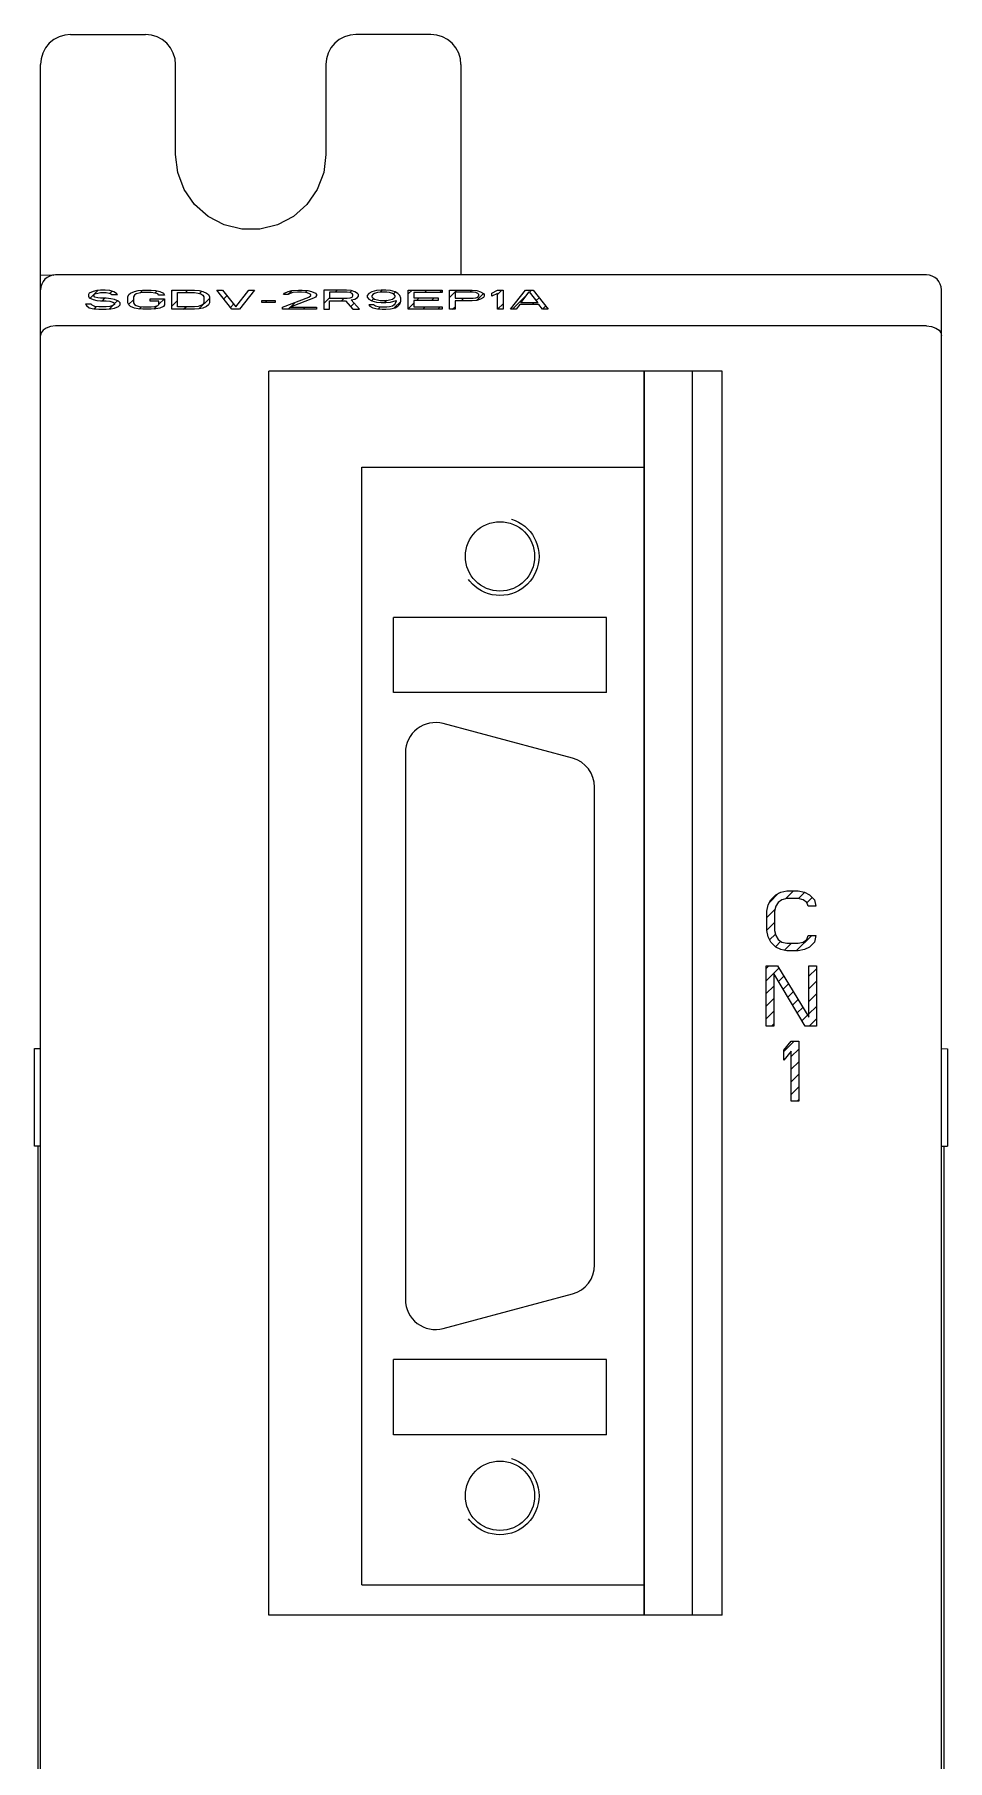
# Model space of a CAD drawing. Extents: x 347 to 377, y 209 to 325.
# Drawn here: x 346.9 to 377.3, y 267.1 to 324.6 of the extents above; entities that cross this region are included whole.
import ezdxf

# ---------------------------------------------------------------- set-up
doc = ezdxf.new("R2010")
doc.units = 0
doc.header["$LTSCALE"] = 32.5811
doc.header["$MEASUREMENT"] = 0
doc.linetypes.add('HIDDEN', pattern=[0.2, 0.1, -0.1])
doc.layers.get('0').update_dxf_attribs({"linetype": 'CONTINUOUS'})
for name, color, linetype in [('ALL_AXIS', 7, 'CONTINUOUS'), ('ALL_CURVE', 7, 'CONTINUOUS'), ('ALL_FEATURES', 7, 'CONTINUOUS'), ('DEFAULT_2', 8, 'HIDDEN')]:
    doc.layers.add(name, color=color, linetype=linetype)

msp = doc.modelspace()

# ---------------------------------------------------------------- linework, layer by layer
at = {"color": 0, "linetype": 'Continuous'}
for p, q in [((348.818, 316.037), (348.693, 315.983)), ((348.719, 315.809), (348.978, 316.068)), ((348.943, 316.064), (348.818, 316.037)), ((349.068, 316.078), (348.943, 316.064)), ((349.224, 316.078), (349.068, 316.078)), ((349.381, 316.064), (349.224, 316.078)), ((349.378, 315.97), (349.45, 316.042)), ((349.506, 316.024), (349.381, 316.064)), ((349.599, 315.969), (349.506, 316.024)), ((350.068, 315.983), (350.193, 316.037)), ((350.193, 316.037), (350.318, 316.064)), ((350.318, 316.064), (350.474, 316.078)), ((350.391, 315.987), (350.481, 316.078)), ((350.474, 316.078), (350.756, 316.078)), ((350.756, 316.078), (350.912, 316.064)), ((350.883, 315.982), (350.956, 316.055)), ((350.912, 316.064), (351.037, 316.037)), ((351.037, 316.037), (351.162, 315.983)), ((351.443, 316.044), (351.477, 316.078)), ((351.443, 315.44), (351.443, 316.078)), ((351.443, 316.078), (352.193, 316.078)), ((351.893, 315.996), (351.975, 316.078)), ((352.193, 316.078), (352.349, 316.064)), ((352.349, 316.064), (352.474, 316.037)), ((352.364, 315.97), (352.439, 316.045)), ((352.474, 316.037), (352.599, 315.983)), ((352.943, 316.078), (353.131, 316.078)), ((353.443, 315.44), (352.943, 316.078)), ((352.955, 316.063), (352.97, 316.078)), ((353.131, 316.078), (353.568, 315.522)), ((353.568, 315.522), (354.006, 316.078)), ((354.193, 316.078), (353.693, 315.44)), ((354.006, 316.078), (354.193, 316.078)), ((355.193, 315.983), (355.318, 316.037)), ((355.31, 315.929), (355.446, 316.064)), ((355.318, 316.037), (355.443, 316.064)), ((355.443, 316.064), (355.662, 316.078)), ((355.631, 316.01), (355.474, 315.996)), ((355.756, 316.01), (355.631, 316.01)), ((355.662, 316.078), (355.787, 316.078)), ((355.912, 315.996), (355.756, 316.01)), ((355.787, 316.078), (355.974, 316.064)), ((355.878, 315.999), (355.945, 316.066)), ((355.974, 316.064), (356.099, 316.037)), ((356.099, 316.037), (356.224, 315.983)), ((356.506, 316.078), (356.506, 315.44)), ((357.256, 316.078), (356.506, 316.078)), ((356.693, 316.01), (356.693, 315.807)), ((357.287, 316.01), (356.693, 316.01)), ((356.885, 316.01), (356.953, 316.078)), ((357.412, 316.064), (357.256, 316.078)), ((357.381, 315.996), (357.287, 316.01)), ((357.37, 315.998), (357.431, 316.058)), ((357.537, 316.024), (357.412, 316.064)), ((357.631, 315.969), (357.537, 316.024)), ((358.099, 316.024), (358.006, 315.969)), ((358.256, 316.064), (358.099, 316.024)), ((358.412, 316.078), (358.256, 316.064)), ((358.381, 316.01), (358.287, 315.996)), ((358.378, 316.01), (358.446, 316.078)), ((358.599, 316.01), (358.381, 316.01)), ((358.568, 316.078), (358.412, 316.078)), ((358.724, 316.064), (358.568, 316.078)), ((358.693, 315.996), (358.599, 316.01)), ((358.881, 316.024), (358.724, 316.064)), ((358.816, 315.95), (358.886, 316.02)), ((358.974, 315.969), (358.881, 316.024)), ((359.318, 315.954), (359.442, 316.078)), ((359.318, 315.44), (359.318, 316.078)), ((359.318, 316.078), (360.443, 316.078)), ((359.858, 315.996), (359.939, 316.078)), ((360.356, 315.996), (360.437, 316.078)), ((360.443, 316.078), (360.443, 315.996)), ((360.693, 315.836), (360.935, 316.078)), ((360.693, 315.44), (360.693, 316.078)), ((360.693, 316.078), (361.443, 316.078)), ((360.881, 316.01), (360.881, 315.807)), ((361.474, 316.01), (360.881, 316.01)), ((361.365, 316.01), (361.433, 316.078)), ((361.443, 316.078), (361.599, 316.064)), ((361.568, 315.996), (361.474, 316.01)), ((361.599, 316.064), (361.724, 316.024)), ((361.724, 316.024), (361.818, 315.969)), ((362.099, 315.983), (362.287, 316.078)), ((362.287, 315.936), (362.428, 316.078)), ((362.287, 316.078), (362.474, 316.078)), ((362.474, 316.078), (362.474, 315.44)), ((362.724, 315.44), (363.224, 316.078)), ((363.068, 315.657), (363.349, 316.024)), ((363.224, 316.078), (363.474, 316.078)), ((363.349, 316.024), (363.631, 315.657)), ((363.358, 316.012), (363.424, 316.078)), ((363.474, 316.078), (363.974, 315.44)), ((348.568, 315.617), (348.599, 315.562)), ((348.756, 315.617), (348.568, 315.617)), ((348.599, 315.562), (348.693, 315.495)), ((348.693, 315.983), (348.662, 315.929)), ((348.662, 315.929), (348.662, 315.874)), ((348.662, 315.874), (348.693, 315.82)), ((348.693, 315.82), (348.818, 315.766)), ((348.693, 315.495), (348.849, 315.454)), ((348.787, 315.576), (348.756, 315.617)), ((348.881, 315.535), (348.787, 315.576)), ((348.818, 315.766), (348.943, 315.739)), ((348.849, 315.915), (348.881, 315.956)), ((348.849, 315.888), (348.849, 315.915)), ((348.881, 315.847), (348.849, 315.888)), ((348.849, 315.454), (349.006, 315.44)), ((348.861, 315.453), (348.937, 315.529)), ((348.881, 315.956), (348.974, 315.983)), ((348.974, 315.82), (348.881, 315.847)), ((349.006, 315.522), (348.881, 315.535)), ((348.943, 315.739), (349.068, 315.725)), ((348.974, 315.983), (349.068, 315.996)), ((349.068, 315.807), (348.974, 315.82)), ((349.256, 315.522), (349.006, 315.522)), ((349.006, 315.44), (349.256, 315.44)), ((349.068, 315.996), (349.256, 315.996)), ((349.256, 315.807), (349.068, 315.807)), ((349.068, 315.725), (349.256, 315.725)), ((349.133, 315.725), (349.214, 315.807)), ((349.256, 315.996), (349.349, 315.983)), ((349.412, 315.793), (349.256, 315.807)), ((349.256, 315.725), (349.381, 315.712)), ((349.381, 315.535), (349.256, 315.522)), ((349.256, 315.44), (349.412, 315.454)), ((349.349, 315.983), (349.412, 315.956)), ((349.354, 315.449), (349.465, 315.56)), ((349.381, 315.712), (349.474, 315.684)), ((349.474, 315.562), (349.381, 315.535)), ((349.412, 315.956), (349.443, 315.929)), ((349.537, 315.766), (349.412, 315.793)), ((349.412, 315.454), (349.537, 315.481)), ((349.443, 315.929), (349.631, 315.929)), ((349.474, 315.684), (349.537, 315.644)), ((349.537, 315.603), (349.474, 315.562)), ((349.662, 315.712), (349.537, 315.766)), ((349.537, 315.631), (349.631, 315.725)), ((349.537, 315.644), (349.537, 315.603)), ((349.537, 315.481), (349.662, 315.535)), ((349.631, 315.929), (349.599, 315.969)), ((349.724, 315.657), (349.662, 315.712)), ((349.662, 315.535), (349.724, 315.59)), ((349.724, 315.59), (349.724, 315.657)), ((349.974, 315.861), (350.006, 315.929)), ((349.974, 315.657), (349.974, 315.861)), ((350.006, 315.59), (349.974, 315.657)), ((350.002, 315.598), (350.162, 315.759)), ((350.006, 315.929), (350.068, 315.983)), ((350.068, 315.535), (350.006, 315.59)), ((350.193, 315.481), (350.068, 315.535)), ((350.193, 315.915), (350.162, 315.861)), ((350.162, 315.861), (350.162, 315.657)), ((350.162, 315.657), (350.193, 315.603)), ((350.256, 315.956), (350.193, 315.915)), ((350.193, 315.603), (350.256, 315.562)), ((350.318, 315.454), (350.193, 315.481)), ((350.349, 315.983), (350.256, 315.956)), ((350.256, 315.562), (350.349, 315.535)), ((350.474, 315.44), (350.318, 315.454)), ((350.474, 315.996), (350.349, 315.983)), ((350.349, 315.535), (350.474, 315.522)), ((350.352, 315.451), (350.428, 315.527)), ((350.756, 315.996), (350.474, 315.996)), ((350.474, 315.522), (350.756, 315.522)), ((350.756, 315.44), (350.474, 315.44)), ((350.724, 315.712), (350.724, 315.793)), ((350.724, 315.793), (351.193, 315.793)), ((351.006, 315.712), (350.724, 315.712)), ((350.881, 315.983), (350.756, 315.996)), ((350.756, 315.522), (350.881, 315.535)), ((350.912, 315.454), (350.756, 315.44)), ((350.847, 315.448), (350.956, 315.557)), ((350.974, 315.956), (350.881, 315.983)), ((350.881, 315.535), (350.974, 315.562)), ((351.037, 315.481), (350.912, 315.454)), ((351.006, 315.915), (350.974, 315.956)), ((350.974, 315.562), (351.006, 315.603)), ((351.193, 315.915), (351.006, 315.915)), ((351.006, 315.607), (351.192, 315.793)), ((351.006, 315.603), (351.006, 315.712)), ((351.162, 315.535), (351.037, 315.481)), ((351.162, 315.983), (351.193, 315.915)), ((351.193, 315.59), (351.162, 315.535)), ((351.193, 315.793), (351.193, 315.59)), ((351.443, 315.546), (351.631, 315.734)), ((352.193, 315.44), (351.443, 315.44)), ((351.631, 315.522), (351.631, 315.996)), ((351.631, 315.996), (352.193, 315.996)), ((352.193, 315.522), (351.631, 315.522)), ((351.835, 315.44), (351.916, 315.522)), ((352.193, 315.996), (352.318, 315.983)), ((352.318, 315.535), (352.193, 315.522)), ((352.349, 315.454), (352.193, 315.44)), ((352.318, 315.983), (352.412, 315.956)), ((352.412, 315.562), (352.318, 315.535)), ((352.346, 315.454), (352.693, 315.801)), ((352.474, 315.481), (352.349, 315.454)), ((352.412, 315.956), (352.474, 315.915)), ((352.474, 315.603), (352.412, 315.562)), ((352.474, 315.915), (352.506, 315.861)), ((352.506, 315.657), (352.474, 315.603)), ((352.599, 315.535), (352.474, 315.481)), ((352.506, 315.861), (352.506, 315.657)), ((352.599, 315.983), (352.662, 315.929)), ((352.662, 315.59), (352.599, 315.535)), ((352.662, 315.929), (352.693, 315.861)), ((352.693, 315.657), (352.662, 315.59)), ((352.693, 315.861), (352.693, 315.657)), ((353.174, 315.784), (353.279, 315.889)), ((353.393, 315.505), (353.498, 315.61)), ((353.693, 315.44), (353.443, 315.44)), ((354.443, 315.671), (354.443, 315.739)), ((354.443, 315.739), (354.881, 315.739)), ((354.881, 315.671), (354.443, 315.671)), ((354.554, 315.671), (354.622, 315.739)), ((354.881, 315.739), (354.881, 315.671)), ((355.131, 315.508), (356.006, 315.847)), ((355.131, 315.44), (355.131, 315.508)), ((356.256, 315.44), (355.131, 315.44)), ((355.162, 315.929), (355.193, 315.983)), ((355.318, 315.929), (355.162, 315.929)), ((355.381, 315.969), (355.318, 315.929)), ((355.319, 315.44), (355.387, 315.508)), ((355.474, 315.996), (355.381, 315.969)), ((356.162, 315.807), (355.381, 315.508)), ((355.381, 315.508), (356.256, 315.508)), ((355.391, 315.512), (355.55, 315.671)), ((355.817, 315.44), (355.885, 315.508)), ((356.006, 315.969), (355.912, 315.996)), ((356.068, 315.929), (356.006, 315.969)), ((356.006, 315.847), (356.068, 315.902)), ((356.068, 315.902), (356.068, 315.929)), ((356.224, 315.847), (356.162, 315.807)), ((356.224, 315.983), (356.256, 315.929)), ((356.256, 315.902), (356.224, 315.847)), ((356.224, 315.847), (356.224, 315.848)), ((356.256, 315.929), (356.256, 315.902)), ((356.256, 315.508), (356.256, 315.44)), ((356.506, 315.631), (356.693, 315.818)), ((356.506, 315.44), (356.693, 315.44)), ((356.693, 315.807), (357.287, 315.807)), ((356.693, 315.44), (356.693, 315.725)), ((356.693, 315.725), (357.224, 315.725)), ((357.098, 315.725), (357.179, 315.807)), ((357.224, 315.725), (357.474, 315.44)), ((357.287, 315.807), (357.381, 315.82)), ((357.443, 315.969), (357.381, 315.996)), ((357.381, 315.82), (357.443, 315.847)), ((357.398, 315.527), (357.512, 315.641)), ((357.412, 315.752), (357.537, 315.779)), ((357.693, 315.44), (357.412, 315.752)), ((357.474, 315.929), (357.443, 315.969)), ((357.443, 315.847), (357.474, 315.888)), ((357.474, 315.888), (357.474, 315.929)), ((357.474, 315.44), (357.693, 315.44)), ((357.537, 315.779), (357.631, 315.834)), ((357.662, 315.929), (357.631, 315.969)), ((357.631, 315.834), (357.662, 315.874)), ((357.662, 315.874), (357.662, 315.929)), ((358.006, 315.969), (357.943, 315.902)), ((357.943, 315.902), (357.943, 315.847)), ((357.943, 315.847), (358.006, 315.779)), ((358.006, 315.779), (358.099, 315.725)), ((358.162, 315.59), (358.006, 315.59)), ((358.006, 315.59), (358.037, 315.549)), ((358.037, 315.549), (358.131, 315.495)), ((358.096, 315.727), (358.166, 315.797)), ((358.131, 315.929), (358.099, 315.888)), ((358.099, 315.888), (358.099, 315.861)), ((358.099, 315.861), (358.131, 315.82)), ((358.099, 315.725), (358.256, 315.684)), ((358.193, 315.969), (358.131, 315.929)), ((358.131, 315.82), (358.193, 315.779)), ((358.131, 315.495), (358.287, 315.454)), ((358.224, 315.549), (358.162, 315.59)), ((358.287, 315.996), (358.193, 315.969)), ((358.193, 315.779), (358.287, 315.752)), ((358.318, 315.522), (358.224, 315.549)), ((358.256, 315.684), (358.412, 315.671)), ((358.287, 315.752), (358.381, 315.739)), ((358.287, 315.454), (358.443, 315.44)), ((358.317, 315.451), (358.379, 315.513)), ((358.412, 315.508), (358.318, 315.522)), ((358.381, 315.739), (358.599, 315.739)), ((358.412, 315.671), (358.568, 315.671)), ((358.599, 315.508), (358.412, 315.508)), ((358.443, 315.44), (358.568, 315.44)), ((358.537, 315.671), (358.606, 315.74)), ((358.568, 315.671), (358.724, 315.684)), ((358.568, 315.44), (358.724, 315.454)), ((358.599, 315.739), (358.693, 315.752)), ((358.693, 315.522), (358.599, 315.508)), ((358.787, 315.969), (358.693, 315.996)), ((358.693, 315.752), (358.787, 315.779)), ((358.787, 315.549), (358.693, 315.522)), ((358.724, 315.684), (358.912, 315.739)), ((358.724, 315.454), (358.881, 315.495)), ((358.849, 315.929), (358.787, 315.969)), ((358.787, 315.779), (358.849, 315.82)), ((358.849, 315.59), (358.787, 315.549)), ((358.881, 315.888), (358.849, 315.929)), ((358.849, 315.82), (358.881, 315.861)), ((358.881, 315.63), (358.849, 315.59)), ((358.851, 315.487), (359.064, 315.701)), ((358.881, 315.861), (358.881, 315.888)), ((358.912, 315.712), (358.881, 315.63)), ((358.881, 315.495), (358.974, 315.549)), ((358.912, 315.739), (358.912, 315.712)), ((359.037, 315.902), (358.974, 315.969)), ((358.974, 315.549), (359.037, 315.617)), ((359.068, 315.807), (359.037, 315.902)), ((359.037, 315.617), (359.068, 315.712)), ((359.068, 315.712), (359.068, 315.807)), ((359.318, 315.457), (359.506, 315.644)), ((360.443, 315.44), (359.318, 315.44)), ((359.506, 315.996), (359.506, 315.82)), ((360.443, 315.996), (359.506, 315.996)), ((359.506, 315.82), (360.318, 315.82)), ((359.506, 315.739), (359.506, 315.522)), ((360.318, 315.739), (359.506, 315.739)), ((359.506, 315.522), (360.443, 315.522)), ((359.6, 315.739), (359.682, 315.82)), ((359.8, 315.44), (359.881, 315.522)), ((360.098, 315.739), (360.179, 315.82)), ((360.297, 315.44), (360.379, 315.522)), ((360.318, 315.82), (360.318, 315.739)), ((360.443, 315.522), (360.443, 315.44)), ((360.881, 315.44), (360.693, 315.44)), ((360.795, 315.44), (360.881, 315.526)), ((360.881, 315.807), (361.474, 315.807)), ((360.881, 315.725), (360.881, 315.44)), ((361.443, 315.725), (360.881, 315.725)), ((361.08, 315.725), (361.162, 315.807)), ((361.599, 315.739), (361.443, 315.725)), ((361.474, 315.807), (361.568, 315.82)), ((361.631, 315.969), (361.568, 315.996)), ((361.568, 315.82), (361.631, 315.847)), ((361.591, 315.738), (361.82, 315.967)), ((361.724, 315.779), (361.599, 315.739)), ((361.662, 315.929), (361.631, 315.969)), ((361.631, 315.847), (361.662, 315.888)), ((361.662, 315.888), (361.662, 315.929)), ((361.818, 315.834), (361.724, 315.779)), ((361.818, 315.969), (361.849, 315.929)), ((361.849, 315.874), (361.818, 315.834)), ((361.849, 315.929), (361.849, 315.874)), ((362.099, 315.874), (362.099, 315.983)), ((362.287, 315.969), (362.099, 315.874)), ((362.287, 315.44), (362.287, 315.969)), ((362.474, 315.44), (362.287, 315.44)), ((362.289, 315.44), (362.474, 315.626)), ((362.912, 315.44), (362.724, 315.44)), ((362.787, 315.44), (363.282, 315.935)), ((363.037, 315.603), (362.912, 315.44)), ((363.662, 315.603), (363.037, 315.603)), ((363.631, 315.657), (363.068, 315.657)), ((363.447, 315.603), (363.501, 315.657)), ((363.574, 315.73), (363.671, 315.827)), ((363.787, 315.44), (363.662, 315.603)), ((363.785, 315.443), (363.89, 315.548)), ((363.974, 315.44), (363.787, 315.44))]:
    msp.add_line(p, q, dxfattribs=at)
at = {"layer": 'ALL_AXIS', "color": 0, "linetype": 'Continuous'}
for p, q in [((364.782, 300.497), (360.481, 301.649)), ((359.221, 300.683), (359.221, 282.478)), ((365.523, 283.63), (365.523, 299.531)), ((360.481, 281.511), (364.782, 282.664))]:
    msp.add_line(p, q, dxfattribs=at)
for centre, start, end in [((360.222, 300.683), 75, 180), ((364.523, 299.531), 0, 75), ((364.523, 283.63), 285, 0), ((360.222, 282.478), 180, 285)]:
    msp.add_arc(centre, 1, start, end, dxfattribs=at)
at = {"layer": 'ALL_CURVE', "color": 0, "linetype": 'Continuous'}
for p, q in [((367.174, 271.974), (367.174, 313.387)), ((368.774, 313.387), (368.774, 271.974)), ((371.346, 295.698), (371.651, 296.004)), ((371.388, 295.784), (371.554, 295.954)), ((371.554, 295.954), (371.721, 296.039)), ((371.721, 296.039), (371.929, 296.082)), ((371.88, 295.814), (372.148, 296.082)), ((371.929, 296.082), (372.305, 296.082)), ((372.305, 296.082), (372.513, 296.039)), ((372.31, 295.825), (372.521, 296.035)), ((372.513, 296.039), (372.68, 295.954)), ((372.68, 295.954), (372.846, 295.784)), ((371.263, 295.401), (371.304, 295.614)), ((371.263, 295.196), (371.527, 295.461)), ((371.263, 294.762), (371.263, 295.401)), ((371.304, 295.614), (371.388, 295.784)), ((371.554, 295.571), (371.513, 295.401)), ((371.513, 295.401), (371.513, 294.762)), ((371.638, 295.699), (371.554, 295.571)), ((371.763, 295.784), (371.638, 295.699)), ((371.929, 295.826), (371.763, 295.784)), ((372.305, 295.826), (371.929, 295.826)), ((372.471, 295.784), (372.305, 295.826)), ((372.596, 295.699), (372.471, 295.784)), ((372.638, 295.571), (372.596, 295.699)), ((372.598, 295.694), (372.768, 295.864)), ((372.888, 295.571), (372.638, 295.571)), ((372.846, 295.784), (372.888, 295.571)), ((371.263, 294.777), (371.513, 295.027)), ((371.304, 294.549), (371.263, 294.762)), ((371.513, 294.762), (371.554, 294.592)), ((371.388, 294.379), (371.304, 294.549)), ((371.353, 294.449), (371.543, 294.639)), ((371.554, 294.209), (371.388, 294.379)), ((371.543, 294.22), (371.727, 294.404)), ((371.554, 294.592), (371.638, 294.464)), ((371.721, 294.124), (371.554, 294.209)), ((371.638, 294.464), (371.763, 294.379)), ((371.763, 294.379), (371.929, 294.337)), ((371.841, 294.099), (372.079, 294.337)), ((371.929, 294.337), (372.305, 294.337)), ((372.242, 294.081), (372.753, 294.592)), ((372.305, 294.337), (372.471, 294.379)), ((372.471, 294.379), (372.596, 294.464)), ((372.68, 294.209), (372.513, 294.124)), ((372.596, 294.464), (372.638, 294.592)), ((372.638, 294.592), (372.888, 294.592)), ((372.846, 294.379), (372.68, 294.209)), ((372.888, 294.592), (372.846, 294.379)), ((371.929, 294.081), (371.721, 294.124)), ((372.305, 294.081), (371.929, 294.081)), ((372.513, 294.124), (372.305, 294.081)), ((371.242, 293.5), (371.323, 293.581)), ((371.242, 291.58), (371.242, 293.581)), ((371.242, 293.581), (371.617, 293.581)), ((371.242, 293.081), (371.664, 293.503)), ((371.492, 293.326), (371.492, 291.58)), ((372.534, 291.58), (371.492, 293.326)), ((371.617, 293.581), (372.659, 291.878)), ((371.646, 293.067), (371.823, 293.244)), ((372.659, 291.878), (372.659, 293.581)), ((372.659, 293.581), (372.909, 293.581)), ((372.659, 293.241), (372.909, 293.491)), ((372.659, 292.822), (372.909, 293.072)), ((372.909, 293.581), (372.909, 291.58)), ((371.242, 292.662), (371.492, 292.912)), ((371.242, 292.243), (371.492, 292.493)), ((371.803, 292.804), (371.982, 292.984)), ((371.96, 292.542), (372.141, 292.724)), ((372.116, 292.28), (372.3, 292.464)), ((372.659, 292.403), (372.909, 292.654)), ((371.242, 291.824), (371.492, 292.074)), ((372.273, 292.017), (372.459, 292.204)), ((372.429, 291.755), (372.619, 291.944)), ((372.659, 291.985), (372.909, 292.235)), ((371.492, 291.58), (371.242, 291.58)), ((371.417, 291.58), (371.492, 291.655)), ((372.909, 291.58), (372.534, 291.58)), ((372.674, 291.58), (372.909, 291.816)), ((371.825, 290.732), (372.173, 291.08)), ((371.825, 290.782), (372.075, 291.08)), ((371.825, 290.442), (371.825, 290.782)), ((372.075, 290.74), (371.825, 290.442)), ((372.075, 291.08), (372.325, 291.08)), ((372.075, 290.563), (372.325, 290.813)), ((372.075, 289.08), (372.075, 290.74)), ((372.325, 291.08), (372.325, 289.08)), ((372.075, 290.144), (372.325, 290.395)), ((372.075, 289.726), (372.325, 289.976)), ((372.075, 289.307), (372.325, 289.557)), ((372.325, 289.08), (372.075, 289.08)), ((372.267, 289.08), (372.325, 289.138))]:
    msp.add_line(p, q, dxfattribs=at)
at = {"layer": 'ALL_FEATURES', "color": 0, "linetype": 'Continuous'}
for p, q in [((348.068, 324.588), (350.566, 324.588)), ((360.072, 324.588), (357.573, 324.588)), ((347.068, 209.557), (347.068, 323.588)), ((351.568, 320.589), (351.567, 323.588)), ((356.573, 323.588), (356.572, 320.589)), ((361.072, 323.588), (361.072, 316.588)), ((347.068, 316.588), (347.51, 316.577)), ((376.577, 316.588), (347.568, 316.588)), ((377.077, 214.057), (377.077, 316.088)), ((376.577, 314.888), (347.568, 314.888)), ((354.67, 271.974), (354.67, 313.387)), ((369.775, 313.387), (354.67, 313.387)), ((367.174, 313.387), (367.174, 271.974)), ((368.774, 313.387), (368.774, 271.974)), ((369.775, 271.974), (369.775, 313.387)), ((357.771, 272.975), (357.771, 310.186)), ((357.771, 310.186), (367.174, 310.186)), ((358.821, 302.684), (358.821, 305.185)), ((365.923, 305.185), (358.821, 305.185)), ((365.923, 302.684), (365.923, 305.185)), ((365.923, 302.684), (358.821, 302.684)), ((346.868, 287.579), (346.868, 290.83)), ((346.868, 290.83), (347.068, 290.83)), ((377.077, 290.83), (377.277, 290.825)), ((377.277, 290.825), (377.277, 287.584)), ((347.068, 287.579), (346.868, 287.579)), ((346.988, 242.315), (346.988, 287.579)), ((377.077, 287.579), (377.277, 287.584)), ((377.157, 287.581), (377.157, 242.315)), ((358.821, 277.976), (358.821, 280.477)), ((365.923, 280.477), (358.821, 280.477)), ((365.923, 277.976), (365.923, 280.477)), ((365.923, 277.976), (358.821, 277.976)), ((357.771, 272.975), (367.174, 272.975)), ((369.775, 271.974), (354.67, 271.974))]:
    msp.add_line(p, q, dxfattribs=at)
for points in [[(348.068, 324.588), (347.873, 324.569), (347.685, 324.512), (347.512, 324.42), (347.361, 324.295), (347.236, 324.144), (347.144, 323.971), (347.087, 323.783), (347.068, 323.588)], [(351.567, 323.588), (351.548, 323.783), (351.491, 323.971), (351.398, 324.144), (351.274, 324.295), (351.122, 324.42), (350.949, 324.512), (350.762, 324.569), (350.566, 324.588)], [(357.573, 324.588), (357.378, 324.569), (357.19, 324.512), (357.017, 324.42), (356.866, 324.295), (356.741, 324.144), (356.649, 323.971), (356.592, 323.783), (356.573, 323.588)], [(361.072, 323.588), (361.053, 323.783), (360.996, 323.971), (360.903, 324.144), (360.779, 324.295), (360.627, 324.42), (360.454, 324.512), (360.267, 324.569), (360.072, 324.588)], [(356.572, 320.589), (356.499, 319.991), (356.284, 319.426), (355.943, 318.931), (355.49, 318.53), (354.958, 318.251), (354.37, 318.106), (353.77, 318.106), (353.182, 318.251), (352.65, 318.53), (352.197, 318.931), (351.855, 319.426), (351.641, 319.991), (351.568, 320.589)], [(347.568, 314.888), (347.398, 314.869), (347.255, 314.818), (347.151, 314.745), (347.088, 314.66), (347.068, 314.57)], [(376.577, 314.888), (376.747, 314.869), (376.889, 314.818), (376.994, 314.745), (377.056, 314.66), (377.077, 314.57)]]:
    msp.add_lwpolyline(points, dxfattribs=at)
for centre in [(362.372, 307.215), (362.372, 275.946)]:
    msp.add_circle(centre, 1.154, dxfattribs=at)
for centre, start, end in [((347.568, 316.088), 90, 180), ((376.577, 316.088), 0, 90)]:
    msp.add_arc(centre, 0.5, start, end, dxfattribs=at)
at = {"layer": 'DEFAULT_2', "color": 0, "linetype": 'HIDDEN'}
for centre in [(362.372, 307.215), (362.372, 275.946)]:
    msp.add_circle(centre, 1.3, dxfattribs=at)

doc.saveas('drawing.dxf')
